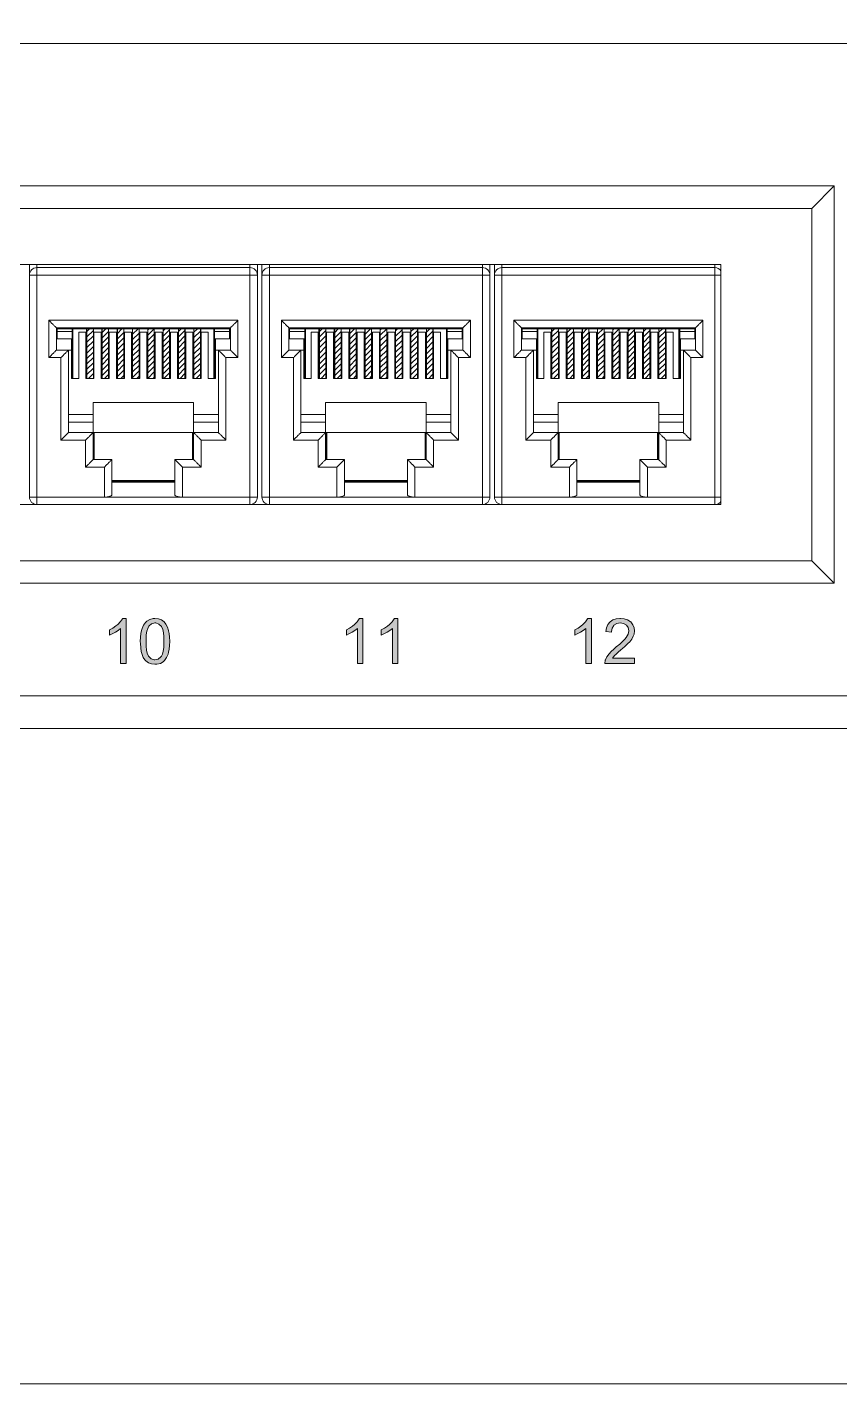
# Model space of a CAD drawing. Header units: millimetres. Extents: x 1256 to 2931, y 3298 to 3694.
# Drawn here: x 1439.48 to 1451.82, y 3572.91 to 3593.51 of the extents above; entities that cross this region are included whole.
import ezdxf

# ---------------------------------------------------------------- set-up
doc = ezdxf.new("R2010")
doc.units = ezdxf.units.MM
doc.layers.get('0').update_dxf_attribs({"color": 250, "lineweight": 5})
for name, color, linetype, lineweight in [('(B) 1U - NVR', 250, 'Continuous', 5), ('(B) 1U - Patch Panel nº', 250, 'Continuous', 5), ('(C)1U - Gestion Cable', 250, 'Continuous', 5)]:
    doc.layers.add(name, color=color, linetype=linetype, lineweight=lineweight)
pattern_1 = [(45, (22575.28072, 105.91026), (-0.166441777, 0.166441777), [])]
pattern_2 = [(45, (22589.64472, 105.91026), (-0.166441777, 0.166441777), [])]
pattern_3 = [(45, (22604.00872, 105.91026), (-0.166441777, 0.166441777), [])]

# ---------------------------------------------------------------- blocks, each defined once
blk = doc.blocks.new('1U - Patch Panel 24P RJ45')
at = {"layer": '(B) 1U - Patch Panel nº', "lineweight": 5}
h = blk.add_hatch(dxfattribs=at)
h.set_pattern_fill('ANSI31', color=250, scale=0.074137, style=0)
h.set_pattern_definition(pattern_1)
h.paths.add_polyline_path([(23216.681, 717.034), (23216.368, 717.034), (23216.285, 717.026), (23216.285, 713.968), (23216.681, 713.968)])
h = blk.add_hatch(dxfattribs=at)
h.set_pattern_fill('ANSI31', color=250, scale=0.074137, style=0)
h.set_pattern_definition(pattern_1)
h.paths.add_polyline_path([(23217.624, 717.034), (23217.292, 717.034), (23217.227, 717.029), (23217.227, 713.968), (23217.624, 713.968)])
h.paths.add_polyline_path([(23218.563, 717.034), (23218.165, 717.034), (23218.165, 713.968), (23218.563, 713.968)])
h.paths.add_polyline_path([(23219.507, 717.034), (23219.109, 717.034), (23219.109, 713.968), (23219.507, 713.968)])
h.paths.add_polyline_path([(23220.445, 717.034), (23220.046, 717.034), (23220.046, 713.968), (23220.445, 713.968)])
h.paths.add_polyline_path([(23220.99, 713.968), (23221.39, 713.968), (23221.39, 717.034), (23220.99, 717.034)])
h.paths.add_polyline_path([(23221.938, 713.968), (23222.336, 713.968), (23222.336, 717.034), (23221.938, 717.034)])
h = blk.add_hatch(dxfattribs=at)
h.set_pattern_fill('ANSI31', color=250, scale=0.074137, style=0)
h.set_pattern_definition(pattern_1)
h.paths.add_polyline_path([(23222.897, 713.968), (23223.294, 713.968), (23223.294, 717.033), (23223.269, 717.034), (23222.897, 717.034)])
h = blk.add_hatch(dxfattribs=at)
h.set_pattern_fill('ANSI31', color=250, scale=0.074137, style=0)
h.set_pattern_definition(pattern_2)
h.paths.add_polyline_path([(23231.045, 717.034), (23230.732, 717.034), (23230.649, 717.026), (23230.649, 713.968), (23231.045, 713.968)])
h = blk.add_hatch(dxfattribs=at)
h.set_pattern_fill('ANSI31', color=250, scale=0.074137, style=0)
h.set_pattern_definition(pattern_2)
h.paths.add_polyline_path([(23231.988, 717.034), (23231.656, 717.034), (23231.591, 717.029), (23231.591, 713.968), (23231.988, 713.968)])
h.paths.add_polyline_path([(23232.927, 717.034), (23232.529, 717.034), (23232.529, 713.968), (23232.927, 713.968)])
h.paths.add_polyline_path([(23233.871, 717.034), (23233.473, 717.034), (23233.473, 713.968), (23233.871, 713.968)])
h.paths.add_polyline_path([(23234.809, 717.034), (23234.41, 717.034), (23234.41, 713.968), (23234.809, 713.968)])
h.paths.add_polyline_path([(23235.354, 713.968), (23235.754, 713.968), (23235.754, 717.034), (23235.354, 717.034)])
h.paths.add_polyline_path([(23236.302, 713.968), (23236.7, 713.968), (23236.7, 717.034), (23236.302, 717.034)])
h = blk.add_hatch(dxfattribs=at)
h.set_pattern_fill('ANSI31', color=250, scale=0.074137, style=0)
h.set_pattern_definition(pattern_2)
h.paths.add_polyline_path([(23237.261, 713.968), (23237.658, 713.968), (23237.658, 717.033), (23237.633, 717.034), (23237.261, 717.034)])
h = blk.add_hatch(dxfattribs=at)
h.set_pattern_fill('ANSI31', color=250, scale=0.074137, style=0)
h.set_pattern_definition(pattern_3)
h.paths.add_polyline_path([(23245.409, 717.034), (23245.096, 717.034), (23245.013, 717.026), (23245.013, 713.968), (23245.409, 713.968)])
h = blk.add_hatch(dxfattribs=at)
h.set_pattern_fill('ANSI31', color=250, scale=0.074137, style=0)
h.set_pattern_definition(pattern_3)
h.paths.add_polyline_path([(23246.352, 717.034), (23246.02, 717.034), (23245.955, 717.029), (23245.955, 713.968), (23246.352, 713.968)])
h.paths.add_polyline_path([(23247.291, 717.034), (23246.893, 717.034), (23246.893, 713.968), (23247.291, 713.968)])
h.paths.add_polyline_path([(23248.235, 717.034), (23247.837, 717.034), (23247.837, 713.968), (23248.235, 713.968)])
h.paths.add_polyline_path([(23249.173, 717.034), (23248.774, 717.034), (23248.774, 713.968), (23249.173, 713.968)])
h.paths.add_polyline_path([(23249.718, 713.968), (23250.118, 713.968), (23250.118, 717.034), (23249.718, 717.034)])
h.paths.add_polyline_path([(23250.666, 713.968), (23251.064, 713.968), (23251.064, 717.034), (23250.666, 717.034)])
h = blk.add_hatch(dxfattribs=at)
h.set_pattern_fill('ANSI31', color=250, scale=0.074137, style=0)
h.set_pattern_definition(pattern_3)
h.paths.add_polyline_path([(23251.625, 713.968), (23252.022, 713.968), (23252.022, 717.033), (23251.997, 717.034), (23251.625, 717.034)])
h = blk.add_hatch(color=250, dxfattribs=at)
h.paths.add_polyline_path([(23220.372, 699.131), (23220.163, 699.079), (23219.987, 698.974), (23219.903, 698.893), (23219.779, 698.724), (23219.688, 698.512), (23219.652, 698.395), (23219.616, 698.196), (23219.593, 697.971), (23219.584, 697.717), (23219.587, 697.58), (23219.606, 697.323), (23219.642, 697.095), (23219.694, 696.897), (23219.769, 696.727), (23219.86, 696.587), (23219.916, 696.525), (23220.079, 696.398), (23220.268, 696.323), (23220.489, 696.301), (23220.613, 696.307), (23220.821, 696.359), (23220.997, 696.463), (23221.082, 696.545), (23221.202, 696.717), (23221.297, 696.929), (23221.329, 697.043), (23221.365, 697.238), (23221.388, 697.463), (23221.398, 697.717), (23221.398, 697.727), (23221.388, 697.981), (23221.368, 698.196), (23221.332, 698.375), (23221.329, 698.391), (23221.258, 698.606), (23221.16, 698.789), (23221.052, 698.922), (23220.883, 699.049), (23220.714, 699.114), (23220.489, 699.137)])
h.paths.add_polyline_path([(23220.486, 698.857), (23220.541, 698.854), (23220.73, 698.785), (23220.886, 698.629), (23220.909, 698.593), (23220.971, 698.447), (23221.013, 698.251), (23221.036, 698.01), (23221.046, 697.717), (23221.046, 697.616), (23221.03, 697.343), (23221, 697.115), (23220.951, 696.936), (23220.886, 696.809), (23220.847, 696.76), (23220.684, 696.626), (23220.489, 696.581), (23220.44, 696.584), (23220.251, 696.649), (23220.095, 696.809), (23220.072, 696.844), (23220.013, 696.991), (23219.971, 697.183), (23219.945, 697.427), (23219.935, 697.717), (23219.939, 697.857), (23219.955, 698.121), (23219.991, 698.342), (23220.043, 698.522), (23220.111, 698.655), (23220.124, 698.675), (23220.284, 698.811)], flags=16)
h.paths.add_polyline_path([(23218.19, 698.766), (23218.066, 698.668), (23217.887, 698.544), (23217.688, 698.44), (23217.688, 698.111), (23217.841, 698.176), (23218.046, 698.287), (23218.213, 698.395), (23218.369, 698.522), (23218.369, 696.346), (23218.711, 696.346), (23218.711, 699.137), (23218.493, 699.137), (23218.473, 699.105), (23218.356, 698.938)])
h = blk.add_hatch(color=250, dxfattribs=at)
h.paths.add_polyline_path([(23232.997, 698.522), (23232.997, 696.346), (23233.339, 696.346), (23233.339, 699.137), (23233.117, 699.137), (23233.101, 699.101), (23232.984, 698.935), (23232.814, 698.766), (23232.694, 698.665), (23232.515, 698.544), (23232.316, 698.44), (23232.316, 698.111), (23232.469, 698.176), (23232.674, 698.287), (23232.84, 698.391)])
h.paths.add_polyline_path([(23235.156, 698.522), (23235.156, 696.346), (23235.498, 696.346), (23235.498, 699.137), (23235.276, 699.137), (23235.257, 699.101), (23235.143, 698.935), (23234.973, 698.766), (23234.853, 698.665), (23234.671, 698.544), (23234.472, 698.44), (23234.472, 698.111), (23234.628, 698.176), (23234.833, 698.287), (23235, 698.391)])
h = blk.add_hatch(color=250, dxfattribs=at)
h.paths.add_polyline_path([(23247.107, 698.522), (23247.107, 696.346), (23247.449, 696.346), (23247.449, 699.137), (23247.227, 699.137), (23247.211, 699.101), (23247.094, 698.935), (23246.924, 698.766), (23246.804, 698.665), (23246.625, 698.544), (23246.426, 698.44), (23246.426, 698.108), (23246.579, 698.176), (23246.784, 698.284), (23246.95, 698.391)])
h.paths.add_polyline_path([(23249.237, 698.854), (23249.442, 698.821), (23249.618, 698.717), (23249.715, 698.58), (23249.762, 698.365), (23249.719, 698.167), (23249.601, 697.965), (23249.513, 697.854), (23249.377, 697.714), (23249.201, 697.554), (23248.989, 697.372), (23248.833, 697.242), (23248.67, 697.089), (23248.543, 696.952), (23248.409, 696.769), (23248.318, 696.584), (23248.308, 696.561), (23248.279, 696.346), (23250.116, 696.346), (23250.116, 696.675), (23248.751, 696.675), (23248.761, 696.688), (23248.895, 696.861), (23248.93, 696.893), (23249.074, 697.024), (23249.289, 697.209), (23249.354, 697.261), (23249.546, 697.431), (23249.702, 697.577), (23249.816, 697.698), (23249.943, 697.86), (23250.041, 698.036), (23250.083, 698.154), (23250.109, 698.365), (23250.09, 698.557), (23250.012, 698.75), (23249.878, 698.916), (23249.846, 698.945), (23249.676, 699.052), (23249.478, 699.114), (23249.243, 699.137), (23249.204, 699.137), (23248.976, 699.108), (23248.777, 699.043), (23248.614, 698.932), (23248.592, 698.912), (23248.468, 698.756), (23248.387, 698.564), (23248.344, 698.333), (23248.693, 698.297), (23248.693, 698.32), (23248.735, 698.538), (23248.844, 698.709), (23249.018, 698.818)])
at = {"layer": '(B) 1U - Patch Panel nº', "color": 250, "lineweight": 5}
for points in [[(23217.887, 698.544), (23217.688, 698.44), (23217.688, 698.111), (23217.841, 698.176), (23218.046, 698.287), (23218.213, 698.395), (23218.369, 698.522)], [(23218.711, 699.137), (23218.493, 699.137), (23218.473, 699.105), (23218.356, 698.938), (23218.19, 698.766), (23218.066, 698.668), (23217.887, 698.544)], [(23218.369, 698.522), (23218.369, 696.346), (23218.711, 696.346), (23218.711, 699.137)], [(23219.903, 698.893), (23219.779, 698.724), (23219.688, 698.512), (23219.652, 698.395), (23219.616, 698.196), (23219.593, 697.971), (23219.584, 697.717), (23219.587, 697.58), (23219.606, 697.323), (23219.642, 697.095), (23219.694, 696.897), (23219.769, 696.727), (23219.86, 696.587), (23219.916, 696.525), (23220.079, 696.398), (23220.268, 696.323), (23220.489, 696.301), (23220.613, 696.307), (23220.821, 696.359), (23220.997, 696.463), (23221.082, 696.545)], [(23220.489, 699.137), (23220.372, 699.131), (23220.163, 699.079), (23219.987, 698.974), (23219.903, 698.893)], [(23220.489, 696.581), (23220.44, 696.584), (23220.251, 696.649), (23220.095, 696.809), (23220.072, 696.844), (23220.013, 696.991), (23219.971, 697.183), (23219.945, 697.427), (23219.935, 697.717), (23219.939, 697.857), (23219.955, 698.121), (23219.991, 698.342), (23220.043, 698.522), (23220.111, 698.655), (23220.124, 698.675), (23220.284, 698.811), (23220.486, 698.857)], [(23220.486, 698.857), (23220.541, 698.854), (23220.73, 698.785), (23220.886, 698.629), (23220.909, 698.593), (23220.971, 698.447), (23221.013, 698.251), (23221.036, 698.01), (23221.046, 697.717), (23221.046, 697.616), (23221.03, 697.343), (23221, 697.115), (23220.951, 696.936), (23220.886, 696.809), (23220.847, 696.76), (23220.684, 696.626), (23220.489, 696.581)], [(23221.082, 696.545), (23221.202, 696.717), (23221.297, 696.929), (23221.329, 697.043), (23221.365, 697.238), (23221.388, 697.463), (23221.398, 697.717), (23221.398, 697.727), (23221.388, 697.981), (23221.368, 698.196), (23221.332, 698.375), (23221.329, 698.391), (23221.258, 698.606), (23221.16, 698.789), (23221.052, 698.922), (23220.883, 699.049), (23220.714, 699.114), (23220.489, 699.137)], [(23232.515, 698.544), (23232.316, 698.44), (23232.316, 698.111), (23232.469, 698.176), (23232.674, 698.287), (23232.84, 698.391), (23232.997, 698.522)], [(23233.339, 699.137), (23233.117, 699.137), (23233.101, 699.101), (23232.984, 698.935), (23232.814, 698.766), (23232.694, 698.665), (23232.515, 698.544)], [(23232.997, 698.522), (23232.997, 696.346), (23233.339, 696.346), (23233.339, 699.137)], [(23234.671, 698.544), (23234.472, 698.44), (23234.472, 698.111), (23234.628, 698.176), (23234.833, 698.287), (23235, 698.391), (23235.156, 698.522)], [(23235.498, 699.137), (23235.276, 699.137), (23235.257, 699.101), (23235.143, 698.935), (23234.973, 698.766), (23234.853, 698.665), (23234.671, 698.544)], [(23235.156, 698.522), (23235.156, 696.346), (23235.498, 696.346), (23235.498, 699.137)], [(23246.625, 698.544), (23246.426, 698.44), (23246.426, 698.108), (23246.579, 698.176), (23246.784, 698.284), (23246.95, 698.391), (23247.107, 698.522)], [(23247.449, 699.137), (23247.227, 699.137), (23247.211, 699.101), (23247.094, 698.935), (23246.924, 698.766), (23246.804, 698.665), (23246.625, 698.544)], [(23247.107, 698.522), (23247.107, 696.346), (23247.449, 696.346), (23247.449, 699.137)], [(23249.237, 698.854), (23249.442, 698.821), (23249.618, 698.717), (23249.715, 698.58), (23249.761, 698.372), (23249.761, 698.359), (23249.719, 698.167), (23249.601, 697.965), (23249.513, 697.854), (23249.377, 697.714), (23249.201, 697.554), (23248.989, 697.372), (23248.833, 697.242), (23248.67, 697.089), (23248.543, 696.952), (23248.409, 696.769), (23248.318, 696.584), (23248.308, 696.561), (23248.279, 696.346), (23250.116, 696.346), (23250.116, 696.675), (23248.751, 696.675), (23248.761, 696.688), (23248.895, 696.861), (23248.93, 696.893), (23249.074, 697.024), (23249.289, 697.209), (23249.354, 697.261), (23249.546, 697.431), (23249.702, 697.577), (23249.816, 697.698), (23249.943, 697.86), (23250.041, 698.036), (23250.083, 698.154), (23250.109, 698.365), (23250.09, 698.557), (23250.012, 698.75), (23249.878, 698.916), (23249.846, 698.945), (23249.676, 699.052), (23249.478, 699.114), (23249.243, 699.137)], [(23248.592, 698.912), (23248.468, 698.756), (23248.387, 698.564), (23248.344, 698.333), (23248.693, 698.297), (23248.693, 698.32), (23248.735, 698.538), (23248.842, 698.707), (23248.846, 698.711), (23249.018, 698.818), (23249.237, 698.854)], [(23249.243, 699.137), (23249.204, 699.137), (23248.976, 699.108), (23248.777, 699.043), (23248.614, 698.932), (23248.592, 698.912)]]:
    blk.add_lwpolyline(points, dxfattribs=at)
at = {"color": 250, "linetype": 'Continuous', "lineweight": 5}
for p, q in [((23468.04, 734.668), (23057.508, 734.668)), ((23262.45, 725.864), (23162.272, 725.864)), ((23262.45, 725.864), (23261.059, 724.474)), ((23262.45, 701.306), (23262.45, 725.864)), ((23261.059, 724.474), (23163.662, 724.474)), ((23261.059, 702.696), (23261.059, 724.474)), ((23255.453, 720.999), (23169.269, 720.999)), ((23212.732, 706.635), (23212.732, 720.999)), ((23212.732, 720.35), (23226.818, 720.35)), ((23213.195, 706.171), (23213.195, 720.999)), ((23213.195, 720.813), (23226.354, 720.813)), ((23226.354, 706.171), (23226.354, 720.999)), ((23226.818, 706.635), (23226.818, 720.999)), ((23227.096, 706.635), (23227.096, 720.999)), ((23227.096, 720.35), (23241.182, 720.35)), ((23227.559, 706.171), (23227.559, 720.999)), ((23227.559, 720.813), (23240.718, 720.813)), ((23240.718, 706.171), (23240.718, 720.999)), ((23241.182, 706.635), (23241.182, 720.999)), ((23241.46, 706.635), (23241.46, 720.999)), ((23241.46, 720.35), (23255.453, 720.35)), ((23241.923, 706.171), (23241.923, 720.999)), ((23241.923, 720.813), (23255.082, 720.813)), ((23255.082, 706.171), (23255.082, 720.999)), ((23255.453, 706.171), (23255.453, 720.999)), ((23213.936, 717.558), (23225.613, 717.558)), ((23213.936, 715.253), (23213.936, 717.558)), ((23214.399, 717.095), (23225.15, 717.095)), ((23214.399, 717.095), (23214.4, 717.094)), ((23214.4, 715.716), (23214.4, 717.094)), ((23214.4, 717.034), (23225.149, 717.034)), ((23214.446, 716.41), (23214.446, 717.034)), ((23215.373, 716.874), (23214.446, 716.874)), ((23215.373, 713.968), (23215.373, 717.034)), ((23215.419, 717.034), (23215.419, 713.968)), ((23215.776, 713.968), (23215.776, 716.822)), ((23215.776, 716.822), (23216.211, 716.822)), ((23216.211, 713.968), (23216.211, 716.822)), ((23216.251, 717.034), (23216.251, 713.968)), ((23216.285, 717.034), (23216.285, 713.968)), ((23216.368, 717.034), (23216.285, 717.026)), ((23216.681, 717.034), (23216.681, 713.968)), ((23216.721, 713.968), (23216.721, 716.822)), ((23216.721, 716.822), (23217.157, 716.822)), ((23217.157, 713.968), (23217.157, 716.822)), ((23217.199, 717.034), (23217.199, 713.968)), ((23217.227, 717.034), (23217.227, 713.968)), ((23217.292, 717.034), (23217.227, 717.029)), ((23217.624, 717.034), (23217.624, 713.968)), ((23217.666, 713.968), (23217.666, 716.822)), ((23217.666, 716.822), (23218.102, 716.822)), ((23218.102, 713.968), (23218.102, 716.822)), ((23218.15, 717.034), (23218.15, 713.968)), ((23218.165, 717.034), (23218.165, 713.968)), ((23218.563, 717.034), (23218.563, 713.968)), ((23218.612, 713.968), (23218.612, 716.822)), ((23218.612, 716.822), (23219.047, 716.822)), ((23219.047, 713.968), (23219.047, 716.822)), ((23219.097, 717.034), (23219.097, 713.968)), ((23219.109, 717.034), (23219.109, 713.968)), ((23219.507, 717.034), (23219.507, 713.968)), ((23219.557, 713.968), (23219.557, 716.822)), ((23219.557, 716.822), (23219.992, 716.822)), ((23219.992, 713.968), (23219.992, 716.822)), ((23220.046, 717.034), (23220.046, 713.968)), ((23220.445, 717.034), (23220.445, 713.968)), ((23220.448, 717.034), (23220.448, 713.968)), ((23220.502, 713.968), (23220.502, 716.822)), ((23220.502, 716.822), (23220.938, 716.822)), ((23220.938, 713.968), (23220.938, 716.822)), ((23220.99, 717.034), (23220.99, 713.968)), ((23221.39, 717.034), (23221.39, 713.968)), ((23221.394, 717.034), (23221.394, 713.968)), ((23221.447, 713.968), (23221.447, 716.822)), ((23221.447, 716.822), (23221.883, 716.822)), ((23221.883, 713.968), (23221.883, 716.822)), ((23221.938, 717.034), (23221.938, 713.968)), ((23222.336, 717.034), (23222.336, 713.968)), ((23222.356, 717.034), (23222.356, 713.968)), ((23222.393, 713.968), (23222.393, 716.822)), ((23222.393, 716.822), (23222.828, 716.822)), ((23222.828, 713.968), (23222.828, 716.822)), ((23222.897, 717.034), (23222.897, 713.968)), ((23223.294, 717.033), (23223.269, 717.034)), ((23223.294, 717.036), (23223.294, 717.033)), ((23223.294, 717.034), (23223.294, 713.968)), ((23223.316, 717.034), (23223.316, 713.968)), ((23223.338, 713.968), (23223.338, 716.822)), ((23223.338, 716.822), (23223.773, 716.822)), ((23223.773, 713.968), (23223.773, 716.822)), ((23224.13, 713.968), (23224.13, 717.034)), ((23224.176, 713.968), (23224.176, 717.034)), ((23224.176, 716.874), (23225.103, 716.874)), ((23225.103, 716.41), (23225.103, 717.034)), ((23225.15, 717.095), (23225.149, 717.094)), ((23225.149, 717.094), (23225.149, 715.716)), ((23225.613, 717.558), (23225.613, 715.253)), ((23228.3, 717.558), (23239.977, 717.558)), ((23228.3, 715.253), (23228.3, 717.558)), ((23228.763, 717.095), (23239.514, 717.095)), ((23228.763, 717.095), (23228.764, 717.094)), ((23228.764, 715.716), (23228.764, 717.094)), ((23228.764, 717.034), (23239.513, 717.034)), ((23228.81, 716.41), (23228.81, 717.034)), ((23229.737, 716.874), (23228.81, 716.874)), ((23229.737, 713.968), (23229.737, 717.034)), ((23229.783, 717.034), (23229.783, 713.968)), ((23230.14, 713.968), (23230.14, 716.822)), ((23230.14, 716.822), (23230.575, 716.822)), ((23230.575, 713.968), (23230.575, 716.822)), ((23230.615, 717.034), (23230.615, 713.968)), ((23230.649, 717.034), (23230.649, 713.968)), ((23230.732, 717.034), (23230.649, 717.026)), ((23231.045, 717.034), (23231.045, 713.968)), ((23231.085, 713.968), (23231.085, 716.822)), ((23231.085, 716.822), (23231.521, 716.822)), ((23231.521, 713.968), (23231.521, 716.822)), ((23231.563, 717.034), (23231.563, 713.968)), ((23231.591, 717.034), (23231.591, 713.968)), ((23231.656, 717.034), (23231.591, 717.029)), ((23231.988, 717.034), (23231.988, 713.968)), ((23232.03, 713.968), (23232.03, 716.822)), ((23232.03, 716.822), (23232.466, 716.822)), ((23232.466, 713.968), (23232.466, 716.822)), ((23232.514, 717.034), (23232.514, 713.968)), ((23232.529, 717.034), (23232.529, 713.968)), ((23232.927, 717.034), (23232.927, 713.968)), ((23232.976, 713.968), (23232.976, 716.822)), ((23232.976, 716.822), (23233.411, 716.822)), ((23233.411, 713.968), (23233.411, 716.822)), ((23233.461, 717.034), (23233.461, 713.968)), ((23233.473, 717.034), (23233.473, 713.968)), ((23233.871, 717.034), (23233.871, 713.968)), ((23233.921, 713.968), (23233.921, 716.822)), ((23233.921, 716.822), (23234.356, 716.822)), ((23234.356, 713.968), (23234.356, 716.822)), ((23234.41, 717.034), (23234.41, 713.968)), ((23234.809, 717.034), (23234.809, 713.968)), ((23234.812, 717.034), (23234.812, 713.968)), ((23234.866, 713.968), (23234.866, 716.822)), ((23234.866, 716.822), (23235.302, 716.822)), ((23235.302, 713.968), (23235.302, 716.822)), ((23235.354, 717.034), (23235.354, 713.968)), ((23235.754, 717.034), (23235.754, 713.968)), ((23235.758, 717.034), (23235.758, 713.968)), ((23235.811, 713.968), (23235.811, 716.822)), ((23235.811, 716.822), (23236.247, 716.822)), ((23236.247, 713.968), (23236.247, 716.822)), ((23236.302, 717.034), (23236.302, 713.968)), ((23236.7, 717.034), (23236.7, 713.968)), ((23236.72, 717.034), (23236.72, 713.968)), ((23236.757, 713.968), (23236.757, 716.822)), ((23236.757, 716.822), (23237.192, 716.822)), ((23237.192, 713.968), (23237.192, 716.822)), ((23237.261, 717.034), (23237.261, 713.968)), ((23237.658, 717.033), (23237.633, 717.034)), ((23237.658, 717.036), (23237.658, 717.033)), ((23237.658, 717.034), (23237.658, 713.968)), ((23237.68, 717.034), (23237.68, 713.968)), ((23237.702, 713.968), (23237.702, 716.822)), ((23237.702, 716.822), (23238.137, 716.822)), ((23238.137, 713.968), (23238.137, 716.822)), ((23238.494, 713.968), (23238.494, 717.034)), ((23238.54, 713.968), (23238.54, 717.034)), ((23238.54, 716.874), (23239.467, 716.874)), ((23239.467, 716.41), (23239.467, 717.034)), ((23239.514, 717.095), (23239.513, 717.094)), ((23239.513, 717.094), (23239.513, 715.716)), ((23239.977, 717.558), (23239.977, 715.253)), ((23242.664, 717.558), (23254.341, 717.558)), ((23242.664, 715.253), (23242.664, 717.558)), ((23243.127, 717.095), (23253.878, 717.095)), ((23243.127, 717.095), (23243.128, 717.094)), ((23243.128, 715.716), (23243.128, 717.094)), ((23243.128, 717.034), (23253.877, 717.034)), ((23243.174, 716.41), (23243.174, 717.034)), ((23244.101, 716.874), (23243.174, 716.874)), ((23244.101, 713.968), (23244.101, 717.034)), ((23244.147, 717.034), (23244.147, 713.968)), ((23244.504, 713.968), (23244.504, 716.822)), ((23244.504, 716.822), (23244.939, 716.822)), ((23244.939, 713.968), (23244.939, 716.822)), ((23244.979, 717.034), (23244.979, 713.968)), ((23245.013, 717.034), (23245.013, 713.968)), ((23245.096, 717.034), (23245.013, 717.026)), ((23245.409, 717.034), (23245.409, 713.968)), ((23245.449, 713.968), (23245.449, 716.822)), ((23245.449, 716.822), (23245.885, 716.822)), ((23245.885, 713.968), (23245.885, 716.822)), ((23245.927, 717.034), (23245.927, 713.968)), ((23245.955, 717.034), (23245.955, 713.968)), ((23246.02, 717.034), (23245.955, 717.029)), ((23246.352, 717.034), (23246.352, 713.968)), ((23246.394, 713.968), (23246.394, 716.822)), ((23246.394, 716.822), (23246.83, 716.822)), ((23246.83, 713.968), (23246.83, 716.822)), ((23246.878, 717.034), (23246.878, 713.968)), ((23246.893, 717.034), (23246.893, 713.968)), ((23247.291, 717.034), (23247.291, 713.968)), ((23247.34, 713.968), (23247.34, 716.822)), ((23247.34, 716.822), (23247.775, 716.822)), ((23247.775, 713.968), (23247.775, 716.822)), ((23247.825, 717.034), (23247.825, 713.968)), ((23247.837, 717.034), (23247.837, 713.968)), ((23248.235, 717.034), (23248.235, 713.968)), ((23248.285, 713.968), (23248.285, 716.822)), ((23248.285, 716.822), (23248.72, 716.822)), ((23248.72, 713.968), (23248.72, 716.822)), ((23248.774, 717.034), (23248.774, 713.968)), ((23249.173, 717.034), (23249.173, 713.968)), ((23249.176, 717.034), (23249.176, 713.968)), ((23249.23, 713.968), (23249.23, 716.822)), ((23249.23, 716.822), (23249.666, 716.822)), ((23249.666, 713.968), (23249.666, 716.822)), ((23249.718, 717.034), (23249.718, 713.968)), ((23250.118, 717.034), (23250.118, 713.968)), ((23250.122, 717.034), (23250.122, 713.968)), ((23250.175, 713.968), (23250.175, 716.822)), ((23250.175, 716.822), (23250.611, 716.822)), ((23250.611, 713.968), (23250.611, 716.822)), ((23250.666, 717.034), (23250.666, 713.968)), ((23251.064, 717.034), (23251.064, 713.968)), ((23251.084, 717.034), (23251.084, 713.968)), ((23251.121, 713.968), (23251.121, 716.822)), ((23251.121, 716.822), (23251.556, 716.822)), ((23251.556, 713.968), (23251.556, 716.822)), ((23251.625, 717.034), (23251.625, 713.968)), ((23252.022, 717.033), (23251.997, 717.034)), ((23252.022, 717.036), (23252.022, 717.033)), ((23252.022, 717.034), (23252.022, 713.968)), ((23252.044, 717.034), (23252.044, 713.968)), ((23252.066, 713.968), (23252.066, 716.822)), ((23252.066, 716.822), (23252.501, 716.822)), ((23252.501, 713.968), (23252.501, 716.822)), ((23252.858, 713.968), (23252.858, 717.034)), ((23252.904, 713.968), (23252.904, 717.034)), ((23252.904, 716.874), (23253.831, 716.874)), ((23253.831, 716.41), (23253.831, 717.034)), ((23253.878, 717.095), (23253.877, 717.094)), ((23253.877, 717.094), (23253.877, 715.716)), ((23254.341, 717.558), (23254.341, 715.253)), ((23214.4, 716.82), (23214.446, 716.82)), ((23215.373, 716.41), (23214.446, 716.41)), ((23215.326, 716.41), (23215.326, 713.968)), ((23216.211, 716.818), (23215.776, 716.818)), ((23217.157, 716.818), (23216.721, 716.818)), ((23218.102, 716.818), (23217.666, 716.818)), ((23219.047, 716.818), (23218.612, 716.818)), ((23219.992, 716.818), (23219.557, 716.818)), ((23220.938, 716.818), (23220.502, 716.818)), ((23221.883, 716.818), (23221.447, 716.818)), ((23222.828, 716.818), (23222.393, 716.818)), ((23223.773, 716.818), (23223.338, 716.818)), ((23225.103, 716.41), (23224.176, 716.41)), ((23224.223, 716.41), (23224.223, 713.968)), ((23225.149, 716.82), (23225.103, 716.82)), ((23228.764, 716.82), (23228.81, 716.82)), ((23229.737, 716.41), (23228.81, 716.41)), ((23229.69, 716.41), (23229.69, 713.968)), ((23230.575, 716.818), (23230.14, 716.818)), ((23231.521, 716.818), (23231.085, 716.818)), ((23232.466, 716.818), (23232.03, 716.818)), ((23233.411, 716.818), (23232.976, 716.818)), ((23234.356, 716.818), (23233.921, 716.818)), ((23235.302, 716.818), (23234.866, 716.818)), ((23236.247, 716.818), (23235.811, 716.818)), ((23237.192, 716.818), (23236.757, 716.818)), ((23238.137, 716.818), (23237.702, 716.818)), ((23239.467, 716.41), (23238.54, 716.41)), ((23238.587, 716.41), (23238.587, 713.968)), ((23239.513, 716.82), (23239.467, 716.82)), ((23243.128, 716.82), (23243.174, 716.82)), ((23244.101, 716.41), (23243.174, 716.41)), ((23244.054, 716.41), (23244.054, 713.968)), ((23244.939, 716.818), (23244.504, 716.818)), ((23245.885, 716.818), (23245.449, 716.818)), ((23246.83, 716.818), (23246.394, 716.818)), ((23247.775, 716.818), (23247.34, 716.818)), ((23248.72, 716.818), (23248.285, 716.818)), ((23249.666, 716.818), (23249.23, 716.818)), ((23250.611, 716.818), (23250.175, 716.818)), ((23251.556, 716.818), (23251.121, 716.818)), ((23252.501, 716.818), (23252.066, 716.818)), ((23253.831, 716.41), (23252.904, 716.41)), ((23252.951, 716.41), (23252.951, 713.968)), ((23253.877, 716.82), (23253.831, 716.82)), ((23214.678, 715.253), (23213.936, 715.253)), ((23214.4, 715.716), (23215.326, 715.716)), ((23214.678, 710.156), (23214.678, 715.253)), ((23215.141, 710.619), (23215.141, 715.716)), ((23225.149, 715.716), (23224.223, 715.716)), ((23224.408, 715.716), (23224.408, 710.619)), ((23224.871, 715.253), (23224.871, 710.156)), ((23225.613, 715.253), (23224.871, 715.253)), ((23229.042, 715.253), (23228.3, 715.253)), ((23228.764, 715.716), (23229.69, 715.716)), ((23229.042, 710.156), (23229.042, 715.253)), ((23229.505, 710.619), (23229.505, 715.716)), ((23239.513, 715.716), (23238.587, 715.716)), ((23238.772, 715.716), (23238.772, 710.619)), ((23239.235, 715.253), (23239.235, 710.156)), ((23239.977, 715.253), (23239.235, 715.253)), ((23243.406, 715.253), (23242.664, 715.253)), ((23243.128, 715.716), (23244.054, 715.716)), ((23243.406, 710.156), (23243.406, 715.253)), ((23243.869, 710.619), (23243.869, 715.716)), ((23253.877, 715.716), (23252.951, 715.716)), ((23253.136, 715.716), (23253.136, 710.619)), ((23254.341, 715.253), (23253.599, 715.253)), ((23253.599, 715.253), (23253.599, 710.156)), ((23215.776, 713.968), (23215.326, 713.968)), ((23216.721, 713.968), (23216.211, 713.968)), ((23217.666, 713.968), (23217.157, 713.968)), ((23218.612, 713.968), (23218.102, 713.968)), ((23219.557, 713.968), (23219.047, 713.968)), ((23220.502, 713.968), (23219.992, 713.968)), ((23221.447, 713.968), (23220.938, 713.968)), ((23222.393, 713.968), (23221.883, 713.968)), ((23223.338, 713.968), (23222.828, 713.968)), ((23224.223, 713.968), (23223.773, 713.968)), ((23230.14, 713.968), (23229.69, 713.968)), ((23231.085, 713.968), (23230.575, 713.968)), ((23232.03, 713.968), (23231.521, 713.968)), ((23232.976, 713.968), (23232.466, 713.968)), ((23233.921, 713.968), (23233.411, 713.968)), ((23234.866, 713.968), (23234.356, 713.968)), ((23235.811, 713.968), (23235.302, 713.968)), ((23236.757, 713.968), (23236.247, 713.968)), ((23237.702, 713.968), (23237.192, 713.968)), ((23238.587, 713.968), (23238.137, 713.968)), ((23244.504, 713.968), (23244.054, 713.968)), ((23245.449, 713.968), (23244.939, 713.968)), ((23246.394, 713.968), (23245.885, 713.968)), ((23247.34, 713.968), (23246.83, 713.968)), ((23248.285, 713.968), (23247.775, 713.968)), ((23249.23, 713.968), (23248.72, 713.968)), ((23250.175, 713.968), (23249.666, 713.968)), ((23251.121, 713.968), (23250.611, 713.968)), ((23252.066, 713.968), (23251.556, 713.968)), ((23252.951, 713.968), (23252.501, 713.968)), ((23216.67, 708.951), (23216.67, 712.473)), ((23222.879, 712.473), (23216.67, 712.473)), ((23222.879, 708.951), (23222.879, 712.473)), ((23237.243, 712.473), (23231.034, 712.473)), ((23231.034, 708.951), (23231.034, 712.473)), ((23237.243, 708.951), (23237.243, 712.473)), ((23245.398, 708.951), (23245.398, 712.473)), ((23251.607, 712.473), (23245.398, 712.473)), ((23251.607, 708.951), (23251.607, 712.473)), ((23216.67, 711.731), (23215.141, 711.731)), ((23216.67, 711.268), (23215.141, 711.268)), ((23224.408, 711.731), (23222.879, 711.731)), ((23224.408, 711.268), (23222.879, 711.268)), ((23231.034, 711.731), (23229.505, 711.731)), ((23231.034, 711.268), (23229.505, 711.268)), ((23238.772, 711.731), (23237.243, 711.731)), ((23238.772, 711.268), (23237.243, 711.268)), ((23245.398, 711.731), (23243.869, 711.731)), ((23245.398, 711.268), (23243.869, 711.268)), ((23253.136, 711.731), (23251.607, 711.731)), ((23253.136, 711.268), (23251.607, 711.268)), ((23216.207, 710.156), (23214.678, 710.156)), ((23224.408, 710.619), (23215.141, 710.619)), ((23216.207, 708.488), (23216.207, 710.156)), ((23216.688, 710.619), (23216.688, 708.951)), ((23216.735, 710.619), (23216.735, 708.951)), ((23222.814, 708.951), (23222.814, 710.619)), ((23222.861, 708.951), (23222.861, 710.619)), ((23223.342, 710.156), (23223.342, 708.488)), ((23224.871, 710.156), (23223.342, 710.156)), ((23230.571, 710.156), (23229.042, 710.156)), ((23238.772, 710.619), (23229.505, 710.619)), ((23230.571, 708.488), (23230.571, 710.156)), ((23231.052, 710.619), (23231.052, 708.951)), ((23231.099, 710.619), (23231.099, 708.951)), ((23237.178, 708.951), (23237.178, 710.619)), ((23237.225, 708.951), (23237.225, 710.619)), ((23237.706, 710.156), (23237.706, 708.488)), ((23239.235, 710.156), (23237.706, 710.156)), ((23244.935, 710.156), (23243.406, 710.156)), ((23253.136, 710.619), (23243.869, 710.619)), ((23244.935, 708.488), (23244.935, 710.156)), ((23245.416, 710.619), (23245.416, 708.951)), ((23245.463, 710.619), (23245.463, 708.951)), ((23251.542, 708.951), (23251.542, 710.619)), ((23251.589, 708.951), (23251.589, 710.619)), ((23252.07, 710.156), (23252.07, 708.488)), ((23253.599, 710.156), (23252.07, 710.156)), ((23217.365, 708.488), (23216.207, 708.488)), ((23217.828, 708.951), (23216.67, 708.951)), ((23217.365, 708.488), (23217.365, 706.635)), ((23217.828, 708.951), (23217.828, 706.771)), ((23221.721, 706.771), (23221.721, 708.951)), ((23222.879, 708.951), (23221.721, 708.951)), ((23223.342, 708.488), (23222.184, 708.488)), ((23222.184, 706.635), (23222.184, 708.488)), ((23231.729, 708.488), (23230.571, 708.488)), ((23232.192, 708.951), (23231.034, 708.951)), ((23231.729, 708.488), (23231.729, 706.635)), ((23232.192, 708.951), (23232.192, 706.771)), ((23236.085, 706.771), (23236.085, 708.951)), ((23237.243, 708.951), (23236.085, 708.951)), ((23236.548, 706.635), (23236.548, 708.488)), ((23237.706, 708.488), (23236.548, 708.488)), ((23246.093, 708.488), (23244.935, 708.488)), ((23246.556, 708.951), (23245.398, 708.951)), ((23246.093, 708.488), (23246.093, 706.635)), ((23246.556, 708.951), (23246.556, 706.771)), ((23250.449, 706.771), (23250.449, 708.951)), ((23251.607, 708.951), (23250.449, 708.951)), ((23250.912, 706.635), (23250.912, 708.488)), ((23252.07, 708.488), (23250.912, 708.488)), ((23217.828, 707.654), (23221.721, 707.654)), ((23217.828, 707.608), (23221.721, 707.608)), ((23232.192, 707.654), (23236.085, 707.654)), ((23232.192, 707.608), (23236.085, 707.608)), ((23246.556, 707.654), (23250.449, 707.654)), ((23246.556, 707.608), (23250.449, 707.608)), ((23217.828, 707.561), (23221.721, 707.561)), ((23232.192, 707.561), (23236.085, 707.561)), ((23246.556, 707.561), (23250.449, 707.561)), ((23169.269, 706.171), (23255.453, 706.171)), ((23212.732, 706.635), (23226.818, 706.635)), ((23227.096, 706.635), (23241.182, 706.635)), ((23241.46, 706.635), (23255.453, 706.635)), ((23163.662, 702.696), (23261.059, 702.696)), ((23262.45, 701.306), (23261.059, 702.696)), ((23162.272, 701.306), (23262.45, 701.306)), ((23463.87, 694.356), (23061.678, 694.356))]:
    blk.add_line(p, q, dxfattribs=at)
for centre, start, end in [((23213.195, 720.35), 90, 180), ((23226.354, 720.35), 0, 90), ((23227.559, 720.35), 90, 180), ((23240.718, 720.35), 0, 90), ((23241.923, 720.35), 90, 180), ((23255.082, 720.35), 36.23422, 90), ((23213.195, 706.635), 180, 270), ((23226.354, 706.635), 270, 0), ((23227.559, 706.635), 180, 270), ((23240.718, 706.635), 270, 0), ((23241.923, 706.635), 180, 270), ((23255.082, 706.635), 270, 323.26635)]:
    blk.add_arc(centre, 0.463, start, end, dxfattribs=at)
for points, start_tangent, end_tangent in [([(23214.399, 717.095), (23214.383, 717.111), (23214.345, 717.149), (23214.292, 717.202), (23214.229, 717.265), (23214.16, 717.334), (23214.086, 717.408), (23214.011, 717.483), (23213.936, 717.558)], (-0.707107, 0.707107), (-0.707107, 0.707107)), ([(23225.15, 717.095), (23225.166, 717.111), (23225.204, 717.149), (23225.257, 717.202), (23225.32, 717.265), (23225.39, 717.334), (23225.463, 717.408), (23225.538, 717.483), (23225.613, 717.558)], (0.707107, 0.707107), (0.707107, 0.707107)), ([(23228.763, 717.095), (23228.747, 717.111), (23228.709, 717.149), (23228.656, 717.202), (23228.593, 717.265), (23228.524, 717.334), (23228.45, 717.408), (23228.375, 717.483), (23228.3, 717.558)], (-0.707107, 0.707107), (-0.707107, 0.707107)), ([(23239.514, 717.095), (23239.53, 717.111), (23239.568, 717.149), (23239.621, 717.202), (23239.684, 717.265), (23239.754, 717.334), (23239.827, 717.408), (23239.902, 717.483), (23239.977, 717.558)], (0.707107, 0.707107), (0.707107, 0.707107)), ([(23243.127, 717.095), (23243.111, 717.111), (23243.073, 717.149), (23243.02, 717.202), (23242.957, 717.265), (23242.888, 717.334), (23242.814, 717.408), (23242.739, 717.483), (23242.664, 717.558)], (-0.707107, 0.707107), (-0.707107, 0.707107)), ([(23253.878, 717.095), (23253.894, 717.111), (23253.932, 717.149), (23253.985, 717.202), (23254.048, 717.265), (23254.118, 717.334), (23254.191, 717.408), (23254.266, 717.483), (23254.341, 717.558)], (0.707107, 0.707107), (0.707107, 0.707107)), ([(23213.936, 715.253), (23214.012, 715.328), (23214.088, 715.405), (23214.162, 715.479), (23214.233, 715.549), (23214.296, 715.612), (23214.348, 715.665), (23214.385, 715.702), (23214.4, 715.716)], (0.707107, 0.707107), (0.707107, 0.707107)), ([(23214.678, 715.253), (23214.753, 715.328), (23214.829, 715.405), (23214.904, 715.479), (23214.974, 715.549), (23215.037, 715.612), (23215.09, 715.665), (23215.127, 715.702), (23215.141, 715.716)], (0.707107, 0.707107), (0.707107, 0.707107)), ([(23224.871, 715.253), (23224.796, 715.328), (23224.72, 715.405), (23224.645, 715.479), (23224.575, 715.549), (23224.512, 715.612), (23224.459, 715.665), (23224.422, 715.702), (23224.408, 715.716)], (-0.707107, 0.707107), (-0.707107, 0.707107)), ([(23225.613, 715.253), (23225.537, 715.328), (23225.461, 715.405), (23225.387, 715.479), (23225.317, 715.549), (23225.253, 715.612), (23225.201, 715.665), (23225.164, 715.702), (23225.149, 715.716)], (-0.707107, 0.707107), (-0.707107, 0.707107)), ([(23228.3, 715.253), (23228.376, 715.328), (23228.452, 715.405), (23228.526, 715.479), (23228.597, 715.549), (23228.66, 715.612), (23228.712, 715.665), (23228.749, 715.702), (23228.764, 715.716)], (0.707107, 0.707107), (0.707107, 0.707107)), ([(23229.042, 715.253), (23229.117, 715.328), (23229.193, 715.405), (23229.268, 715.479), (23229.338, 715.549), (23229.401, 715.612), (23229.454, 715.665), (23229.491, 715.702), (23229.505, 715.716)], (0.707107, 0.707107), (0.707107, 0.707107)), ([(23239.235, 715.253), (23239.16, 715.328), (23239.084, 715.405), (23239.009, 715.479), (23238.939, 715.549), (23238.876, 715.612), (23238.823, 715.665), (23238.786, 715.702), (23238.772, 715.716)], (-0.707107, 0.707107), (-0.707107, 0.707107)), ([(23239.977, 715.253), (23239.901, 715.328), (23239.825, 715.405), (23239.751, 715.479), (23239.681, 715.549), (23239.617, 715.612), (23239.565, 715.665), (23239.528, 715.702), (23239.513, 715.716)], (-0.707107, 0.707107), (-0.707107, 0.707107)), ([(23242.664, 715.253), (23242.74, 715.328), (23242.816, 715.405), (23242.89, 715.479), (23242.961, 715.549), (23243.024, 715.612), (23243.076, 715.665), (23243.113, 715.702), (23243.128, 715.716)], (0.707107, 0.707107), (0.707107, 0.707107)), ([(23243.406, 715.253), (23243.481, 715.328), (23243.557, 715.405), (23243.632, 715.479), (23243.702, 715.549), (23243.765, 715.612), (23243.818, 715.665), (23243.855, 715.702), (23243.869, 715.716)], (0.707107, 0.707107), (0.707107, 0.707107)), ([(23253.599, 715.253), (23253.524, 715.328), (23253.448, 715.405), (23253.373, 715.479), (23253.303, 715.549), (23253.24, 715.612), (23253.187, 715.665), (23253.15, 715.702), (23253.136, 715.716)], (-0.707107, 0.707107), (-0.707107, 0.707107)), ([(23254.341, 715.253), (23254.265, 715.328), (23254.189, 715.405), (23254.115, 715.479), (23254.045, 715.549), (23253.981, 715.612), (23253.929, 715.665), (23253.892, 715.702), (23253.877, 715.716)], (-0.707107, 0.707107), (-0.707107, 0.707107)), ([(23214.678, 710.156), (23214.753, 710.231), (23214.829, 710.308), (23214.904, 710.382), (23214.974, 710.452), (23215.037, 710.515), (23215.09, 710.568), (23215.127, 710.605), (23215.141, 710.619)], (0.707107, 0.707107), (0.707107, 0.707107)), ([(23216.207, 710.156), (23216.282, 710.231), (23216.358, 710.308), (23216.433, 710.382), (23216.503, 710.452), (23216.566, 710.515), (23216.619, 710.568), (23216.656, 710.605), (23216.67, 710.619)], (0.707107, 0.707107), (0.707107, 0.707107)), ([(23223.342, 710.156), (23223.267, 710.231), (23223.191, 710.308), (23223.116, 710.382), (23223.046, 710.452), (23222.983, 710.515), (23222.93, 710.568), (23222.893, 710.605), (23222.879, 710.619)], (-0.707107, 0.707107), (-0.707107, 0.707107)), ([(23224.871, 710.156), (23224.796, 710.231), (23224.72, 710.308), (23224.645, 710.382), (23224.575, 710.452), (23224.512, 710.515), (23224.459, 710.568), (23224.422, 710.605), (23224.408, 710.619)], (-0.707107, 0.707107), (-0.707107, 0.707107)), ([(23229.042, 710.156), (23229.117, 710.231), (23229.193, 710.308), (23229.268, 710.382), (23229.338, 710.452), (23229.401, 710.515), (23229.454, 710.568), (23229.491, 710.605), (23229.505, 710.619)], (0.707107, 0.707107), (0.707107, 0.707107)), ([(23230.571, 710.156), (23230.646, 710.231), (23230.722, 710.308), (23230.797, 710.382), (23230.867, 710.452), (23230.93, 710.515), (23230.983, 710.568), (23231.02, 710.605), (23231.034, 710.619)], (0.707107, 0.707107), (0.707107, 0.707107)), ([(23237.706, 710.156), (23237.631, 710.231), (23237.555, 710.308), (23237.48, 710.382), (23237.41, 710.452), (23237.347, 710.515), (23237.294, 710.568), (23237.257, 710.605), (23237.243, 710.619)], (-0.707107, 0.707107), (-0.707107, 0.707107)), ([(23239.235, 710.156), (23239.16, 710.231), (23239.084, 710.308), (23239.009, 710.382), (23238.939, 710.452), (23238.876, 710.515), (23238.823, 710.568), (23238.786, 710.605), (23238.772, 710.619)], (-0.707107, 0.707107), (-0.707107, 0.707107)), ([(23243.406, 710.156), (23243.481, 710.231), (23243.557, 710.308), (23243.632, 710.382), (23243.702, 710.452), (23243.765, 710.515), (23243.818, 710.568), (23243.855, 710.605), (23243.869, 710.619)], (0.707107, 0.707107), (0.707107, 0.707107)), ([(23244.935, 710.156), (23245.01, 710.231), (23245.086, 710.308), (23245.161, 710.382), (23245.231, 710.452), (23245.294, 710.515), (23245.347, 710.568), (23245.384, 710.605), (23245.398, 710.619)], (0.707107, 0.707107), (0.707107, 0.707107)), ([(23252.07, 710.156), (23251.995, 710.231), (23251.919, 710.308), (23251.844, 710.382), (23251.774, 710.452), (23251.711, 710.515), (23251.658, 710.568), (23251.621, 710.605), (23251.607, 710.619)], (-0.707107, 0.707107), (-0.707107, 0.707107)), ([(23253.599, 710.156), (23253.524, 710.231), (23253.448, 710.308), (23253.373, 710.382), (23253.303, 710.452), (23253.24, 710.515), (23253.187, 710.568), (23253.15, 710.605), (23253.136, 710.619)], (-0.707107, 0.707107), (-0.707107, 0.707107)), ([(23216.207, 708.488), (23216.282, 708.563), (23216.358, 708.64), (23216.433, 708.714), (23216.503, 708.784), (23216.566, 708.847), (23216.619, 708.9), (23216.656, 708.937), (23216.67, 708.951)], (0.707107, 0.707107), (0.707107, 0.707107)), ([(23217.365, 708.488), (23217.44, 708.563), (23217.517, 708.64), (23217.591, 708.714), (23217.661, 708.784), (23217.725, 708.847), (23217.777, 708.9), (23217.814, 708.937), (23217.828, 708.951)], (0.707107, 0.707107), (0.707107, 0.707107)), ([(23222.184, 708.488), (23222.109, 708.563), (23222.032, 708.64), (23221.958, 708.714), (23221.888, 708.784), (23221.825, 708.847), (23221.772, 708.9), (23221.735, 708.937), (23221.721, 708.951)], (-0.707107, 0.707107), (-0.707107, 0.707107)), ([(23223.342, 708.488), (23223.267, 708.563), (23223.191, 708.64), (23223.116, 708.714), (23223.046, 708.784), (23222.983, 708.847), (23222.93, 708.9), (23222.893, 708.937), (23222.879, 708.951)], (-0.707107, 0.707107), (-0.707107, 0.707107)), ([(23230.571, 708.488), (23230.646, 708.563), (23230.722, 708.64), (23230.797, 708.714), (23230.867, 708.784), (23230.93, 708.847), (23230.983, 708.9), (23231.02, 708.937), (23231.034, 708.951)], (0.707107, 0.707107), (0.707107, 0.707107)), ([(23231.729, 708.488), (23231.804, 708.563), (23231.881, 708.64), (23231.955, 708.714), (23232.025, 708.784), (23232.089, 708.847), (23232.141, 708.9), (23232.178, 708.937), (23232.192, 708.951)], (0.707107, 0.707107), (0.707107, 0.707107)), ([(23236.548, 708.488), (23236.473, 708.563), (23236.396, 708.64), (23236.322, 708.714), (23236.252, 708.784), (23236.189, 708.847), (23236.136, 708.9), (23236.099, 708.937), (23236.085, 708.951)], (-0.707107, 0.707107), (-0.707107, 0.707107)), ([(23237.706, 708.488), (23237.631, 708.563), (23237.555, 708.64), (23237.48, 708.714), (23237.41, 708.784), (23237.347, 708.847), (23237.294, 708.9), (23237.257, 708.937), (23237.243, 708.951)], (-0.707107, 0.707107), (-0.707107, 0.707107)), ([(23244.935, 708.488), (23245.01, 708.563), (23245.086, 708.64), (23245.161, 708.714), (23245.231, 708.784), (23245.294, 708.847), (23245.347, 708.9), (23245.384, 708.937), (23245.398, 708.951)], (0.707107, 0.707107), (0.707107, 0.707107)), ([(23246.093, 708.488), (23246.168, 708.563), (23246.245, 708.64), (23246.319, 708.714), (23246.389, 708.784), (23246.453, 708.847), (23246.505, 708.9), (23246.542, 708.937), (23246.556, 708.951)], (0.707107, 0.707107), (0.707107, 0.707107)), ([(23250.912, 708.488), (23250.837, 708.563), (23250.76, 708.64), (23250.686, 708.714), (23250.616, 708.784), (23250.553, 708.847), (23250.5, 708.9), (23250.463, 708.937), (23250.449, 708.951)], (-0.707107, 0.707107), (-0.707107, 0.707107)), ([(23252.07, 708.488), (23251.995, 708.563), (23251.919, 708.64), (23251.844, 708.714), (23251.774, 708.784), (23251.711, 708.847), (23251.658, 708.9), (23251.621, 708.937), (23251.607, 708.951)], (-0.707107, 0.707107), (-0.707107, 0.707107)), ([(23217.828, 706.771), (23217.813, 706.735), (23217.765, 706.702), (23217.691, 706.674), (23217.594, 706.652), (23217.482, 706.639), (23217.365, 706.635)], (0, -1), (-1, 0)), ([(23222.184, 706.635), (23222.068, 706.639), (23221.955, 706.652), (23221.858, 706.674), (23221.784, 706.702), (23221.737, 706.735), (23221.721, 706.771)], (-1, 0), (0, 1)), ([(23232.192, 706.771), (23232.177, 706.735), (23232.129, 706.702), (23232.055, 706.674), (23231.958, 706.652), (23231.846, 706.639), (23231.729, 706.635)], (0, -1), (-1, 0)), ([(23236.548, 706.635), (23236.432, 706.639), (23236.319, 706.652), (23236.222, 706.674), (23236.148, 706.702), (23236.101, 706.735), (23236.085, 706.771)], (-1, 0), (0, 1)), ([(23246.556, 706.771), (23246.541, 706.735), (23246.493, 706.702), (23246.419, 706.674), (23246.322, 706.652), (23246.21, 706.639), (23246.093, 706.635)], (0, -1), (-1, 0)), ([(23250.912, 706.635), (23250.796, 706.639), (23250.683, 706.652), (23250.586, 706.674), (23250.512, 706.702), (23250.465, 706.735), (23250.449, 706.771)], (-1, 0), (0, 1))]:
    blk.add_spline(points, degree=3, dxfattribs=dict(at, start_tangent=start_tangent, end_tangent=end_tangent))
blk = doc.blocks.new('1U - Peine Cable Rack')
at = {"layer": '(C)1U - Gestion Cable'}
blk.add_lwpolyline([(-5.8, 37.7), (466.8, 37.7, -0.414214), (471.8, 32.7), (471.8, -1, -0.414214), (466.8, -6), (-5.8, -6, -0.414214), (-10.8, -1), (-10.8, 32.7, -0.414214)], format="xyb", close=True, dxfattribs=at)

msp = doc.modelspace()

# ---------------------------------------------------------------- linework, layer by layer
at = {"layer": '(B) 1U - NVR'}
msp.add_circle((1451.756, 3619.581), 74.337, dxfattribs=at)

# ---------------------------------------------------------------- block references
for name, p, xscale, yscale, zscale in [('1U - Patch Panel 24P RJ45', (-4263.603, 3412.764), 0.2456893006503179, 0.2456893006503179, 0.2456893006503179), ('1U - Peine Cable Rack', (1399.331, 3574.279), 0.2277103047353735, 0.2277103047353735, 0.2277103047353735)]:
    msp.add_blockref(name, p, dxfattribs=dict(xscale=xscale, yscale=yscale, zscale=zscale))

doc.saveas('drawing.dxf')
